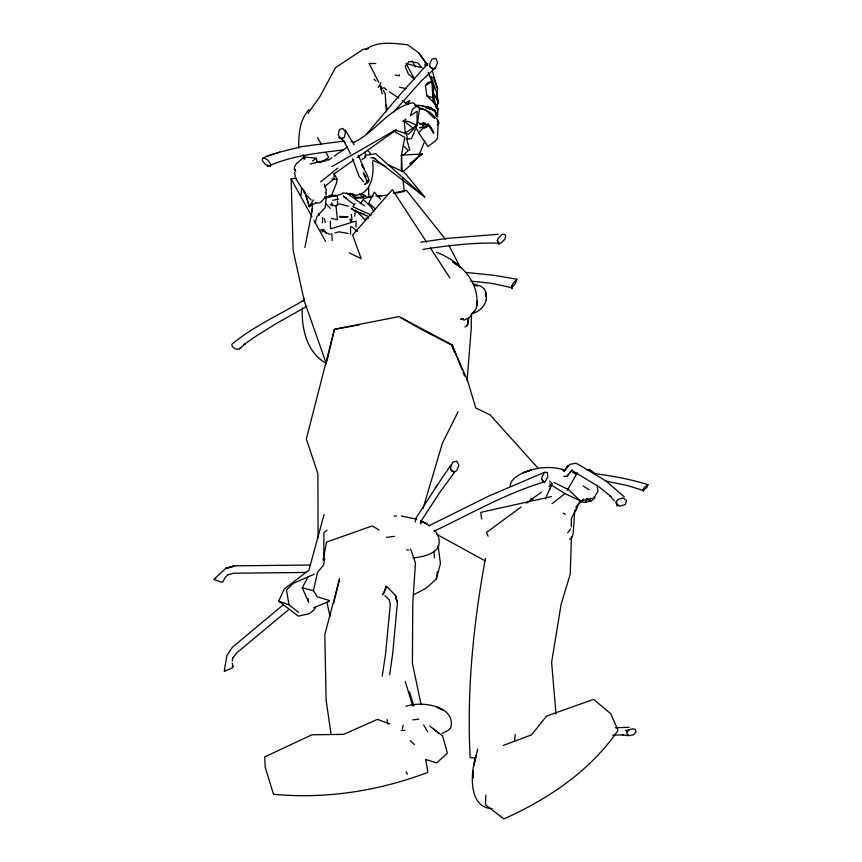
<?xml version="1.0" encoding="UTF-8"?>
<svg xmlns="http://www.w3.org/2000/svg" width="862" height="862" viewBox="0 0 862 862"><rect width="100%" height="100%" fill="white"/><g stroke="black" fill="none" stroke-linecap="round" stroke-linejoin="round"><path stroke-width="1.29" d="M323.789 559.697L323.918 532.781L326.989 530.259M417.057 125.399L408.329 121.423L404.267 121.111L405.302 132.963L417.057 125.399L417.133 111.23L410.42 115.702L412.445 109.28L417.036 105.703L419.675 107.728L417.046 125.572L408.459 134.332L395.259 130.108L332.01 166.538M401.315 170.493L401.476 155.138L404.784 137.403L393.255 130.83M355.984 227.105L356.071 221.049L330.566 228.872L330.297 221.017M541.832 479.358L544.213 482.526L541.832 479.358L541.864 477.095L544.461 472.333L547.435 472.43L547.758 476.998L545.086 481.632C506.113 493.312 470.533 513.827 433.985 531.229M571.247 526.757L571.366 518.471L580.201 500.747L568.5 489.638L554.007 482.483M262.662 158.306L264.397 158.166L267.554 159.847L270.668 164.017L270.399 166.355L265.41 164.437L262.156 160.278L262.662 158.306L267.36 156.011L279.902 152.035L301.754 146.605L344.089 141.056M515.228 734.553L514.474 741.266M433.187 93.204L433.015 101.77L426.873 95.844L425.462 85.747L427.509 82.59L431.937 81.567L433.823 88.667L433.187 93.204L435.913 107.265M322.28 232.05L322.345 229.389M322.507 222.741L322.647 217.418M303.812 159.136L303.866 156.97L316.419 158.199L317.044 162.024M571.42 536.994L570.245 574.189L561.14 604.208L551.615 662.307L555.99 713.962M485.823 795.195L485.478 804.796L503.936 818.9C548.404 798.934 590.114 771.091 618.022 730.34L610.813 713.79L593.573 699.394L546.594 716.063L531.488 734.887L503.376 745.414M511.92 285.613L512.05 288.695L511.92 285.613L512.825 283.738L516.92 279.234L515.465 283.436L511.716 287.692L491.308 283.296L470.652 281.12M326.095 195.135L326.202 192.765M298.823 148.156C298.489 134.731 299.491 119.829 309.124 109.442M399.483 74.778L399.44 75.748L395.292 75.166M302.346 307.971C301.312 328.691 306.894 352.86 326.493 363.548M312.529 203.389L312.066 211.416L304.868 247.48M574.803 510.498L573.187 533.589L571.818 537.877L569.588 539.235M467.096 380.864L471.32 327.334L471.277 313.973M267.414 165.493L267.328 166.603C291.173 155.666 317.593 153.08 343.356 149.913M301 195.512L301.646 187.841M294.405 168.079L294.664 170.396L294.384 167.293L296.754 162.94M643.267 488.959L643.3 491.221L644.086 487.666L648.019 484.703L646.705 487.644L643.149 490.456L627.385 485.522L606.148 481.147M420.818 523.924L421.152 520.637M326.289 196.493L325.146 207.526L316.785 216.782L315.104 223.215M437.53 113.676L438.058 108.634L432.433 101.091M436.808 96.77L437.637 89.023L432.584 71.697M354.691 216.157L355.392 210.016L365.639 220.23M510.088 485.834C511.112 477.785 520.443 474.003 527.07 471.32C539.461 466.805 553.102 466.18 565.677 470.318M312.4 208.809L312.066 211.416L312.421 208.895M454.737 471.568L454.64 472.29L451.063 470.609L450.524 467.797L452.604 462.269L456.785 461.148L458.896 465.232L456.644 470.674L454.737 471.568L452.83 471.331L451.235 469.919M468.228 319.123L467.344 325.62L464.887 326.87M413.792 594.672L426.216 588.186L436.377 578.887L437.368 571.625M389.699 674.72L392.652 653.827L397.382 603.088L395.421 595.416L387.21 586.903M382.254 676.217L385.562 653.946L390.314 604.165L389.29 599.952L384.905 595.599M333.928 173.391L337.15 179.274L336.546 182.938L331.105 196.558L324.446 196.881M485.392 558.436C473.378 624.153 466.622 690.947 470.167 757.784L475.479 757.913M627.04 731.827L627.008 733.928L629.637 735.62L633.43 734.801L636.134 731.957L635.294 729.532L632.859 728.767L630.025 729.467L627.04 731.827L627.385 730.739L625.661 730.588L628.743 729.78M324.737 558.447L323.595 565.03L317.539 572.271L313.445 590.707L317.194 596.773L329.316 600.458M224.465 669.591L226.986 655.217L232.384 647.297L283.706 604.413M303.316 300.978L303.855 297.983M415.29 521.984L416.023 518.094L436.883 485.737M232.255 661.003L232.934 657.458M471.719 315.233L468.842 317.787L467.344 325.62L467.667 323.659M323.024 560.278L326.569 542.09L372.265 525.906L379.086 530.055M420.548 522.9L420.678 522.275M402.36 728.875L403.179 725.19M326.924 361.146L334.381 329.403L359.077 324.974M333.669 603.357L339.585 578.693L324.812 634.594L326.127 700.321L331.127 734.629M485.834 293.188C488.743 302.627 480.554 312.173 471.395 313.596M436.377 578.887L440.439 563.651L438.09 545.711M568.467 474.111L567.207 476.201L563.651 476.427M324.069 514.614L308.93 570.138L284.234 589.005L278.663 601.094L298.252 616.136L309.124 613.776L313.962 609.951L315.718 606.794M497.32 240.617L499.023 244.14L497.32 240.617L497.924 238.494L502.137 234.421L504.809 234.345L505.682 235.908L504.852 239.302L500.574 243.246C474.596 242.287 448.628 245.444 422.973 249.344M437.314 111.166L438.058 108.634M436.452 108.407L438.295 102.147L436.959 93.268L430.914 76.384L433.435 77.892L437.637 89.023M423.07 508.472L442.389 443.251L458.045 411.82M477.72 748.981L473.744 765.725L476.136 755.855C470.415 771.964 468.034 807.974 492.288 808.621M576.031 510.563L578.294 503.796M365.154 152.488L365.607 157.358L362.126 159.395M424.847 140.948L418.404 156.679L410.948 164.954L403.222 171.43M549.611 489.53L551.432 485.112L549.579 483.927M415.365 129.257L411.497 138.577L406.174 139.299M427.175 126.671L428.058 124.57M224.788 669.849L224.249 671.358L232.395 667.91L233.139 666.811L232.234 663.212M436.463 106.241L438.295 102.147L433.101 92.299M385.799 589.026L382.523 594.737L384.021 592.744L385.982 586.171L386.381 587.949M472.85 313.897L474.035 311.182L473.098 312.96C476.503 310.061 477.009 305.288 477.505 301.129L476.621 305.935C480.231 281.411 458.045 260.001 436.42 252.318M546.831 495.456L551.432 485.112L565.009 493.592L580.201 500.747M436.808 105.455L438.295 102.147M342.677 138.459L342.279 139.332L340.695 138.362L338.249 134.935L339.305 129.58L342.904 128.416L345.479 132.274L344.283 137.564L340.695 138.362L338.766 137.791L339.24 136.961M545.56 498.732L546.68 496.34M308.036 598.616L308.65 602.333L302.293 587.819L308.1 576.635M368.796 179.608L364.992 184.048C362.913 185.05 369.669 182.852 368.828 180.546L367.686 176.085L361.878 164.857L364.227 168.984L358.28 155.246M616.513 501.565L617.515 499.691L622.892 497.891L626.609 500.477L625.219 504.604L619.789 506.242L616.556 503.871L615.748 502.255L616.513 501.565L617.073 506.08L617.817 505.304M580.223 501.641L585.395 502.427L587.485 499.098M378.267 87.418L380.907 82.655M408.61 102.664L409.773 100.574L405.302 102.977M567.271 490.359L577.368 472.699M313.283 199.93L309.318 206.697L305.547 194.758L302.659 188.81M393.589 112.125L421.195 81.06L435.256 67.979L437.616 62.678L435.806 58.39L431.765 59.23L429.556 64.618L430.278 67.236L433.597 69.197L430.149 66.805M594.112 497.589L597.969 491.372L597.064 485.144M420.344 522.318L440.094 491.922L454.371 472.516M325.2 197.506L320.459 202.57M355.047 203.583L352.924 206.751L371.306 215.112M451.16 464.693L435.676 487.526M304.372 299.868C280.333 314.447 253.137 326.278 231.781 344.412L232.331 346.524L234.906 348.83L237.352 349.164L239.582 348.798L240.509 347.44L240.778 347.979M307.993 113.472L319.942 96.566L335.555 67.624L363.29 49.263L368.343 48.552M567.207 476.201L572.239 469.941L570.008 472.01M360.273 203.734L363.29 199.521L371.166 207.106L373.946 211.696M567.659 532.856L570.515 528.923M564.179 470.986L569.825 464.381L575.773 463.26L577.885 464.112L605.717 480.856L624.357 496.835M233.117 657.706L236.748 652.857L288.242 609.973M366.792 133.901L399.623 95.089L427.886 63.562M419.191 108.321L421.626 108.537L429.89 112.189L438.392 120.368L437.433 138.254L434.879 141.4L427.908 146.465L418.835 133.007L423.339 127.705L428.285 123.622M428.123 124.796L425.666 127.457L423.339 127.705M428.317 124.602L425.666 127.457L428.651 125.378M436.355 116.273L438.015 114.527L430.838 107.61L417.973 105.11M437.249 124.796L439.07 122.889L437.239 121.122M575.859 507.028L583.682 498.926M297.519 162.875L303.866 156.97L304.911 159.179M215.349 577.982L225.693 568.435L234.238 565.838L310.643 565.009M239.582 348.798L245.271 343.582L244.011 344.606L254.225 337.311L275.495 323.972L306.85 306.333M228.021 574.717L225.456 577.023L222.741 581.958L221.512 582.238L213.798 579.447L215.662 578.24M402.899 121.564L405.905 118.945M324.435 186.742L333.831 179.113L334.176 173.898L353.808 159.987M422.229 153.953L409.989 163.888L422.229 153.953L401.476 155.138L402.198 171.732M320.599 181.925L337.688 168.155M552.089 503.667L565.009 493.592M366.081 49.209C378.084 40.751 393.902 43.316 407.597 44.802L418.598 52.711L427.649 65.598M468.842 317.787L463.799 320.255M521.004 507.104L486.405 532.511L488.107 536.089M526.413 503.139L541.551 492.019M549.116 486.459L552.359 484.078L549.687 481.115M312.453 161.086L316.419 158.199M357.083 157.671L396.358 129.85M328.691 160.02L332.01 157.703M334.219 156.162L347.472 146.917M354.099 142.295C375.703 131.778 388.816 108.116 412.812 102.718L417.036 105.703L414.514 105.283M425.462 85.747L431.937 81.567L428.08 72.279M269.03 166.097L270.42 165.256M320.395 162.562L328.454 157.768M319.673 202.829L315.664 202.947M316.052 202.785L309.318 206.697L305.04 192.064M325.427 192.711L326.504 190.125L324.909 186.838M429.028 525.734L488.84 496.059L544.461 472.333M442.131 733.346L448.305 730.308L450.804 727.787C456.224 705.461 420.559 700.731 405.937 706.366M314.231 574.189L293.392 583.337L286.464 589.953L288.996 604.801L298.554 612.268M423.932 122.598L420.257 124.096L418.404 122.264M313.585 607.742L329.316 601.32M433.414 68.734L435.256 67.979M342.333 193.713L334.801 196.288L330.006 195.706M267.36 156.011L279.633 152.175M422.186 125.356L424.481 124.645M334.909 233.02L338.96 231.803L348.086 233.473M585.395 502.427L591.332 500.822L594.554 498.236L594.952 497.611L593.961 496.857M587.119 470.081L589.565 469.424L595.426 473.928M227.6 574.9L233.828 573.219L306.506 572.443M401.283 155.429L403.545 154.869L408.319 150.473L404.116 146.421M581.462 500.941L592.345 498.258M325.696 197.786L336.029 195.254L330.017 195.265M310.115 164.06L328.422 159.685M364.701 156.658L365.865 156.647M356.157 195.243C371.306 193.314 374.345 174.296 372.546 161.787M543.674 481.955L545.086 481.632M551.443 496.598L480.77 512.362L481.653 518.946M387.728 194.887L377.405 196.687M394.128 193.551L404.353 191.418L402.78 178.24M393.837 192.916L406.433 190.319L445.557 239.399M326.332 363.678L304.275 300.967L293.155 250.4L291.13 178.984L296.345 177.938M332.764 200.286L338.712 199.144M425.181 123.244L420.257 124.096L427.477 124.419M365.423 155.397L375.681 153.651L424.707 196.967L404.353 172.357L387.695 164.502M460.491 319.371L463.562 318.854L460.965 319.102M420.742 242.222L447.356 238.354L498.29 234.281M562.121 469.952L564.664 469.585M386.51 537.338L394.44 536.347M412.844 719.867L418.716 719.134M315.783 162.261L324.963 161.119M629.131 727.28L615.371 727.743M394.009 516.166L396.434 515.918M426.043 127.005L419.546 127.641L423.307 127.296M405.021 730.276L401.261 730.502M355.92 197.517L363.915 196.881M367.912 196.558L373.246 196.137M375.907 195.933L381.241 195.502M362.773 197.797L356.125 198.303L352.289 194.618M366.759 197.495L372.082 197.086M340.059 217.343L348.086 216.815L339.38 216.373M412.823 557.962C421.701 556.971 431.733 555.247 437.81 548.049C440.611 542.015 438.973 534.796 434.319 530.184M370.822 157.875L373.418 157.757L375.8 158.877M612.742 735.135L623.28 734.877L622.245 734.801L628.344 735.706M425.99 107.696L430.838 107.61L432.422 109.711M375.767 63.497L369.108 63.54L378.806 82.299M406.67 549.891L408.803 549.978M331.87 178.876L337.15 179.274M342.343 192.959L351.254 194.112M465.792 272.424L494.54 275.387L516.92 279.234M474.402 285.473L477.925 285.936M232.19 666.197L232.859 666.283M593.67 473.475C611.998 475.824 630.37 479.143 648.019 484.703M419.191 108.731L425.3 109.614L434.48 118.471M401.315 515.972L416.572 519.247M365.973 218.118L368.354 218.474M328.497 196.03L331.105 196.558M330.135 204.671L336.395 206.04M331.374 218.388L337.441 219.724L335.932 205.275L339.833 203.96L348.323 206.19M399.354 87.116L406.11 88.689M302.293 587.819L313.445 590.707M530.776 498.742L533.05 499.335M351.028 141.443L354.799 142.478M472.947 283.803L480.597 286.055L483.905 288.608L485.834 291.938L486.33 296.603L486.319 295.828M426.733 107.976L435.051 110.455L436.301 114.43M316.613 161.291L320.448 162.444M417.133 106.953L419.675 107.728M350.004 193.724L353.474 194.823M355.629 211.265L364.173 214.185M586.375 499.087L591.332 500.822L586.699 498.645M426.873 95.844L432.778 97.718L431.937 81.567M278.663 601.094L288.996 604.801M421.421 105.466L435.051 110.455L435.881 115.325M389.85 724.026L377.502 719.371L343.658 734.338L311.915 734.801L264.731 756.89L265.227 767.374L273.513 794.279C325.998 799.193 378.72 791.004 427.897 772.352L425.774 759.734M355.64 211.341L368.02 216.287M350.166 193.411L353.064 194.661L350.306 193.411M420.721 520.853L429.675 525.863M350.069 193.411L352.827 194.661L350.715 193.594M425.591 759.4L436.668 762.902L447.367 753.162L442.594 735.846L433.5 728.961M420.882 520.982L427.272 524.085L421.227 521.187M372.826 160.321L385.799 166.463M349.315 252.922L361.189 258.675L352.59 234.992L392.35 189.629L426.604 242.168M320.589 229.885L330.092 234.496M563.08 513.159L565.343 514.312M572.788 472.527L576.366 474.369M538.125 468.26L490.101 414.881L475.749 407.963L467.473 380.228L451.817 345.156L421.259 329.338L399.117 316.591L334.488 329.219L306.333 439.006L317.906 473.68L318.089 538.039M400.668 317.507L452.41 344.994L462.129 369.798M437.056 534.494L485.22 560.914M427.983 107.944L430.181 109.226M361.437 193.788L366.07 196.514L361.684 193.616M571.797 470.393L598.961 486.825L610.846 496.48L609.574 495.359L614.369 500.854M346.524 198.228L343.184 196.148L353.452 204.068M583.24 485.996L589.252 489.864M457.086 264.774L452.83 262.005L461.623 268.017M389.57 91.857L398.88 98.139M351.319 208.335L353.312 209.725M367.665 150.839L369.679 152.294L370.617 154.503M346.47 192.872L364.314 205.759M351.373 208.626L354.411 210.845M401.983 100.24L407.909 104.701M351.491 226.76L357.59 231.404M373.418 157.757L424.707 196.967M429.826 726.03L438.952 733.411M404.267 121.111L413.135 128.319M374.065 79.282L376.015 80.931M383.816 87.504L386.736 89.971M413.771 78.625L408.362 74.003L405.129 66.245L409.019 61.439L417.779 62.807L422.014 67.807L406.013 63.454L414.676 79.39M375.315 208.863L368.72 203.12L374.313 192.183L380.584 199.241M410.226 740.652L414.439 744.531M311.128 199.995L307.389 195.954M352.278 194.015L355.898 197.517M349.95 219.454L351.761 221.243M325.674 203.572L330.394 208.367M342.311 139.687L345.242 142.823L344.057 141.422L350.575 153.845M359.637 193.788L363.958 198.54L368.72 197.398L368.645 187.733M382.243 93.893L380.25 85.791L382.814 88.743M363.559 181.71L359.152 176.473L352.515 158.791M366.318 176.807L363.214 172.842L367.007 181.354M418.598 52.711L427.703 65.307M435.601 113.913L437.982 117.07M302.637 189.543L295.828 178.714M323.315 229.249L326.267 233.311M345.166 129.903L354.163 144.87M303.047 154.664L305.148 157.606M424.438 61.04L427.207 64.973M406.002 771.91L407.489 774.108M429.007 125.895L433.672 132.867L431.043 127.619M353.14 193.885L356.103 198.303L354.918 194.672M430.246 247.76L449.921 277.941M423.608 724.974L427.53 731.633M383.245 90.208L385.174 93.581L386.424 111.866M422.8 124.774L424.686 128.115M317.561 137.597L321.494 144.579M326.095 152.725L328.713 157.38M429.448 125.238L433.672 132.867M291.13 178.984L311.925 216.685M313.876 220.219L325.567 241.425M412.295 61.051L415.452 66.977M415.193 126.046L418.835 133.007M448.8 245.142L460.297 267.457M428.586 107.017L429.772 109.366M405.194 132.339L407.101 136.465L407.176 141.12L409.816 150.214M424.707 64.144L425.677 66.471M463.099 372.287L464.553 376.004M451.817 345.156L454.576 352.623M410.646 549.051L415.473 562.94L412.769 603.055L412.413 663.234L421.065 704.566M385.756 104.733L387.307 109.549M295.052 169.588L295.688 171.646M405.28 681.54L412.736 705.924M409.547 691.841L413.792 706.043M380.25 85.791L381.306 89.54M324.521 184.059L325.017 185.998M324.317 218.571L325.233 222.461M437.573 100.294L438.079 102.632M326.957 602.129L329.974 616.352M294.545 172.486L295.354 176.699M485.769 293.058L486.33 296.603M318.574 213.248L318.94 215.532M351.384 214.498L351.998 219.745M433.92 551.206L434.502 557.8M304.157 190.804L304.34 193.196M331.795 202.527L332.042 205.964M387.641 722.593L387.749 723.994L387.135 719.608M331.751 233.57L332.247 240.606M337.354 195.771L337.43 198.4M337.495 201.04L337.602 204.994M486.33 299.028L486.33 299.793M350.532 219.185L350.543 221.706M350.554 226.749L350.565 234.324M566.485 467.57L564.017 471.557L568.004 465.792L566.485 467.57M526.93 471.395L522.749 472.872L531.38 469.952L526.93 471.395M226.372 568.23L225.693 568.435L234.884 565.914L226.372 568.23M440.568 708.833L436.743 707.055L443.003 710.062L440.568 708.833M396.951 601.471L395.421 595.416L396.951 601.471M473.249 777.578L472.591 770.94L473.249 777.578"/></g></svg>
